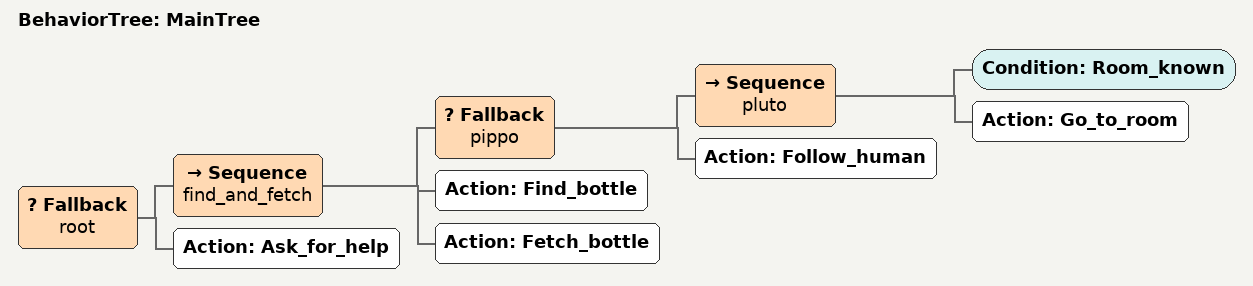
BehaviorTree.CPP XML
<root main_tree_to_execute = "MainTree" >

  <BehaviorTree ID="MainTree">
    <Fallback name = "root">
      <Sequence name="find_and_fetch">
        <Fallback name = "pippo">
          <Sequence name = "pluto">
            <Condition ID="Room_known" />
            <Action ID="Go_to_room" />
          </Sequence>
          <Action ID="Follow_human" />
        </Fallback>
        <Action ID="Find_bottle" />
        <Action ID="Fetch_bottle" />
      </Sequence>
      <Action ID="Ask_for_help" />
    </Fallback>
  </BehaviorTree>

</root>
